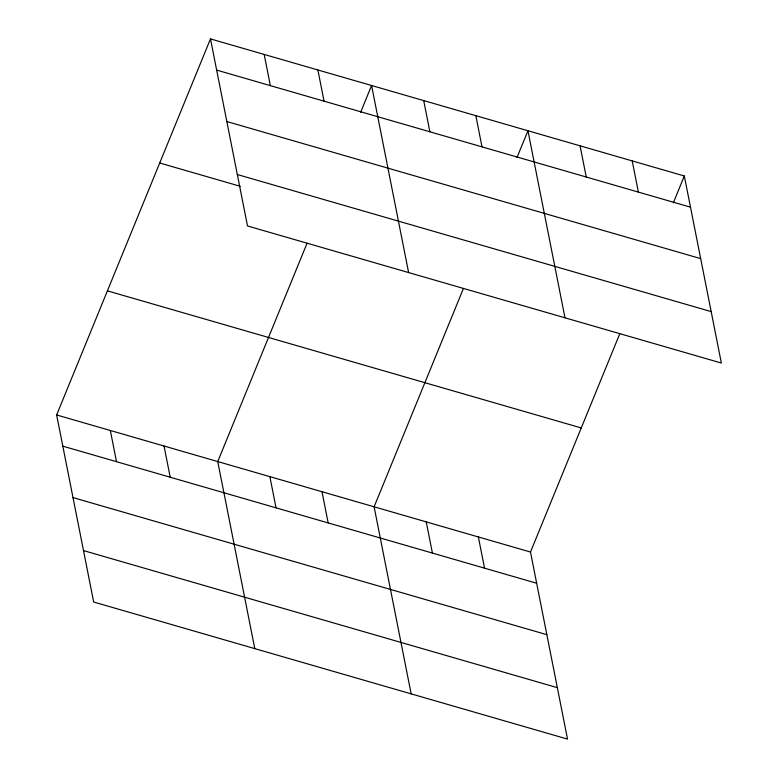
<?xml version="1.0" encoding="UTF-8"?>
<svg xmlns="http://www.w3.org/2000/svg" width="778" height="778" viewBox="0 0 778 778"><rect width="100%" height="100%" fill="white"/><g stroke="black" fill="none" stroke-linecap="round" stroke-linejoin="round"><path stroke-width="1.17" d="M619.794 333.723L530.489 552.04L567.522 739.1L93.681 602.016L56.638 414.956L210.478 38.9L684.319 175.984L721.362 363.044L247.511 225.96L210.478 38.9M307.057 243.251L217.743 461.558L254.785 648.628M360.603 112.343L371.583 85.512L408.625 272.572M463.425 288.492L374.111 506.799L411.154 693.859M516.981 157.574L527.951 130.743L564.993 317.813M673.349 202.815L684.319 175.984M216.654 70.098L690.504 207.181M226.836 121.533L700.686 258.617M237.329 174.525L711.18 311.608M159.704 163.001L240.266 186.302M107.403 290.855L581.254 427.939M56.638 414.956L530.489 552.04M62.814 446.154L536.664 583.237M72.996 497.589L546.846 634.673M83.489 550.581L557.34 687.664M632.203 160.9L638.378 192.098M580.077 145.826L586.252 177.024M475.835 115.669L482.01 146.867M423.709 100.586L429.884 131.783M478.363 536.956L484.538 568.154M426.237 521.882L432.412 553.08M317.881 69.971L324.056 101.169M264.18 54.441L270.355 85.638M321.995 491.715L328.17 522.913M269.869 476.642L276.044 507.84M164.041 446.027L170.217 477.225M110.34 430.487L116.515 461.685"/></g></svg>
